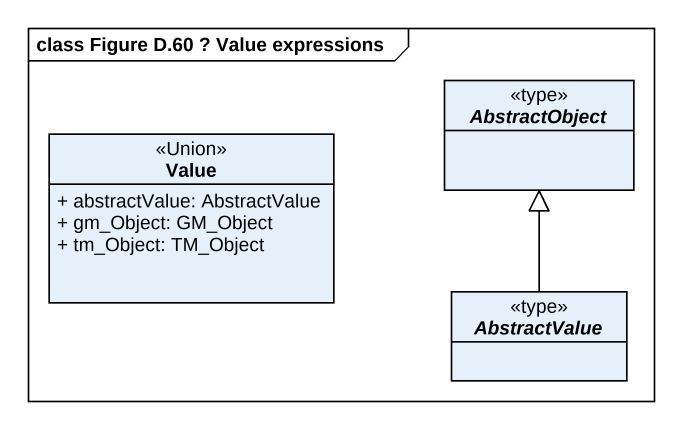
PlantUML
@startuml
mainframe class Figure D.60 ? Value expressions
hide circle
hide empty members
skinparam classAttributeIconSize 0
abstract class AbstractObject <<type>>
class Value <<Union>> {
  + abstractValue: AbstractValue
  + gm_Object: GM_Object
  + tm_Object: TM_Object
}
abstract class AbstractValue <<type>>
AbstractValue -up-|> AbstractObject
@enduml
